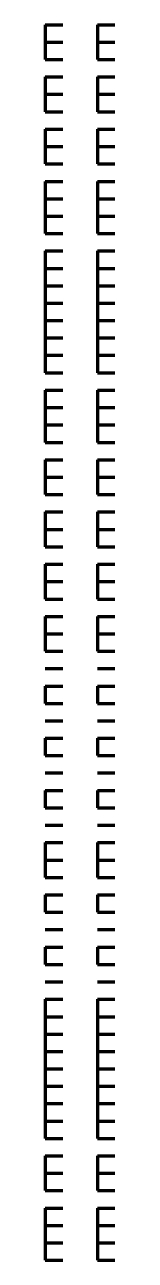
# Model space of a CAD drawing. Header units: inches. Extents: x 16 to 776, y 37 to 575.
# Drawn here: x 317.5 to 318.17, y 374.5 to 386.33 of the extents above; entities that cross this region are included whole.
import ezdxf

# ---------------------------------------------------------------- set-up
doc = ezdxf.new("R2010")
doc.units = ezdxf.units.IN
doc.header["$MEASUREMENT"] = 0
doc.layers.add('P', color=250, linetype='CONTINUOUS', lineweight=100)

msp = doc.modelspace()

# ---------------------------------------------------------------- linework, layer by layer
at = {"layer": 'P', "color": 0, "linetype": 'Continuous'}
for points in [[(317.5, 386.333), (317.667, 386.333)], [(317.5, 386.333), (317.667, 386.333)], [(317.5, 386.333), (317.667, 386.333)], [(317.5, 386.333), (317.5, 386.167)], [(318, 386.333), (318.167, 386.333)], [(318, 386.333), (318.167, 386.333)], [(318, 386.333), (318.167, 386.333)], [(318, 386.333), (318, 386.167)], [(317.5, 386.167), (317.667, 386.167)], [(317.5, 386.167), (317.5, 386)], [(318, 386.167), (318.167, 386.167)], [(318, 386.167), (318, 386)], [(317.5, 386), (317.667, 386)], [(317.5, 386), (317.667, 386)], [(317.5, 386), (317.667, 386)], [(318, 386), (318.167, 386)], [(318, 386), (318.167, 386)], [(318, 386), (318.167, 386)], [(317.5, 385.833), (317.667, 385.833)], [(317.5, 385.833), (317.5, 385.667)], [(318, 385.833), (318.167, 385.833)], [(318, 385.833), (318, 385.667)], [(317.5, 385.667), (317.667, 385.667)], [(317.5, 385.667), (317.5, 385.5)], [(318, 385.667), (318.167, 385.667)], [(318, 385.667), (318, 385.5)], [(317.5, 385.5), (317.667, 385.5)], [(317.5, 385.5), (317.667, 385.5)], [(317.5, 385.5), (317.667, 385.5)], [(318, 385.5), (318.167, 385.5)], [(318, 385.5), (318.167, 385.5)], [(318, 385.5), (318.167, 385.5)], [(317.5, 385.333), (317.667, 385.333)], [(317.5, 385.333), (317.5, 385.167)], [(318, 385.333), (318.167, 385.333)], [(318, 385.333), (318, 385.167)], [(317.5, 385.167), (317.667, 385.167)], [(317.5, 385.167), (317.5, 385)], [(318, 385.167), (318.167, 385.167)], [(318, 385.167), (318, 385)], [(317.5, 385), (317.667, 385)], [(317.5, 385), (317.667, 385)], [(317.5, 385), (317.667, 385)], [(318, 385), (318.167, 385)], [(318, 385), (318.167, 385)], [(318, 385), (318.167, 385)], [(317.5, 384.833), (317.667, 384.833)], [(317.5, 384.833), (317.5, 384.667)], [(318, 384.833), (318.167, 384.833)], [(318, 384.833), (318, 384.667)], [(317.5, 384.667), (317.667, 384.667)], [(317.5, 384.667), (317.5, 384.667)], [(317.5, 384.667), (317.667, 384.667)], [(317.5, 384.667), (317.5, 384.5)], [(318, 384.667), (318.167, 384.667)], [(318, 384.667), (318, 384.667)], [(318, 384.667), (318.167, 384.667)], [(318, 384.667), (318, 384.5)], [(317.5, 384.5), (317.667, 384.5)], [(317.5, 384.5), (317.5, 384.333)], [(318, 384.5), (318.167, 384.5)], [(318, 384.5), (318, 384.333)], [(317.5, 384.333), (317.667, 384.333)], [(318, 384.333), (318.167, 384.333)], [(317.5, 384.167), (317.667, 384.167)], [(317.5, 384.167), (317.5, 384.167)], [(317.5, 384.167), (317.667, 384.167)], [(317.5, 384.167), (317.5, 384)], [(318, 384.167), (318.167, 384.167)], [(318, 384.167), (318, 384.167)], [(318, 384.167), (318.167, 384.167)], [(318, 384.167), (318, 384)], [(317.5, 384), (317.667, 384)], [(317.5, 384), (317.5, 383.833)], [(318, 384), (318.167, 384)], [(318, 384), (318, 383.833)], [(317.5, 383.833), (317.667, 383.833)], [(317.5, 383.833), (317.667, 383.833)], [(317.5, 383.833), (317.5, 383.667)], [(318, 383.833), (318.167, 383.833)], [(318, 383.833), (318.167, 383.833)], [(318, 383.833), (318, 383.667)], [(317.5, 383.667), (317.667, 383.667)], [(317.5, 383.667), (317.5, 383.5)], [(318, 383.667), (318.167, 383.667)], [(318, 383.667), (318, 383.5)], [(317.5, 383.5), (317.667, 383.5)], [(317.5, 383.5), (317.5, 383.333)], [(318, 383.5), (318.167, 383.5)], [(318, 383.5), (318, 383.333)], [(317.5, 383.333), (317.667, 383.333)], [(317.5, 383.333), (317.667, 383.333)], [(317.5, 383.333), (317.5, 383.167)], [(318, 383.333), (318.167, 383.333)], [(318, 383.333), (318.167, 383.333)], [(318, 383.333), (318, 383.167)], [(317.5, 383.167), (317.667, 383.167)], [(317.5, 383.167), (317.5, 383)], [(318, 383.167), (318.167, 383.167)], [(318, 383.167), (318, 383)], [(317.5, 383), (317.667, 383)], [(317.5, 383), (317.5, 383)], [(317.5, 383), (317.667, 383)], [(318, 383), (318.167, 383)], [(318, 383), (318, 383)], [(318, 383), (318.167, 383)], [(317.5, 382.833), (317.667, 382.833)], [(317.5, 382.833), (317.5, 382.667)], [(318, 382.833), (318.167, 382.833)], [(318, 382.833), (318, 382.667)], [(317.5, 382.667), (317.667, 382.667)], [(317.5, 382.667), (317.5, 382.5)], [(318, 382.667), (318.167, 382.667)], [(318, 382.667), (318, 382.5)], [(317.5, 382.5), (317.667, 382.5)], [(317.5, 382.5), (317.5, 382.5)], [(317.5, 382.5), (317.667, 382.5)], [(317.5, 382.5), (317.5, 382.333)], [(318, 382.5), (318.167, 382.5)], [(318, 382.5), (318, 382.5)], [(318, 382.5), (318.167, 382.5)], [(318, 382.5), (318, 382.333)], [(317.5, 382.333), (317.667, 382.333)], [(318, 382.333), (318.167, 382.333)], [(317.5, 382.167), (317.667, 382.167)], [(317.5, 382.167), (317.5, 382)], [(318, 382.167), (318.167, 382.167)], [(318, 382.167), (318, 382)], [(317.5, 382), (317.667, 382)], [(317.5, 382), (317.5, 382)], [(317.5, 382), (317.667, 382)], [(317.5, 382), (317.5, 381.833)], [(318, 382), (318.167, 382)], [(318, 382), (318, 382)], [(318, 382), (318.167, 382)], [(318, 382), (318, 381.833)], [(317.5, 381.833), (317.667, 381.833)], [(318, 381.833), (318.167, 381.833)], [(317.5, 381.667), (317.667, 381.667)], [(317.5, 381.667), (317.5, 381.667)], [(317.5, 381.667), (317.667, 381.667)], [(317.5, 381.667), (317.5, 381.5)], [(318, 381.667), (318.167, 381.667)], [(318, 381.667), (318, 381.667)], [(318, 381.667), (318.167, 381.667)], [(318, 381.667), (318, 381.5)], [(317.5, 381.5), (317.667, 381.5)], [(317.5, 381.5), (317.5, 381.333)], [(318, 381.5), (318.167, 381.5)], [(318, 381.5), (318, 381.333)], [(317.5, 381.333), (317.667, 381.333)], [(318, 381.333), (318.167, 381.333)], [(317.5, 381.167), (317.667, 381.167)], [(317.5, 381.167), (317.5, 381.167)], [(317.5, 381.167), (317.667, 381.167)], [(317.5, 381.167), (317.5, 381)], [(318, 381.167), (318.167, 381.167)], [(318, 381.167), (318, 381.167)], [(318, 381.167), (318.167, 381.167)], [(318, 381.167), (318, 381)], [(317.5, 381), (317.667, 381)], [(317.5, 381), (317.5, 380.833)], [(318, 381), (318.167, 381)], [(318, 381), (318, 380.833)], [(317.5, 380.833), (317.667, 380.833)], [(317.5, 380.833), (317.667, 380.833)], [(317.5, 380.833), (317.667, 380.833)], [(318, 380.833), (318.167, 380.833)], [(318, 380.833), (318.167, 380.833)], [(318, 380.833), (318.167, 380.833)], [(317.5, 380.667), (317.667, 380.667)], [(317.5, 380.667), (317.5, 380.5)], [(318, 380.667), (318.167, 380.667)], [(318, 380.667), (318, 380.5)], [(317.5, 380.5), (317.667, 380.5)], [(317.5, 380.5), (317.5, 380.333)], [(318, 380.5), (318.167, 380.5)], [(318, 380.5), (318, 380.333)], [(317.5, 380.333), (317.667, 380.333)], [(317.5, 380.333), (317.5, 380.333)], [(317.5, 380.333), (317.667, 380.333)], [(318, 380.333), (318.167, 380.333)], [(318, 380.333), (318, 380.333)], [(318, 380.333), (318.167, 380.333)], [(317.5, 380.167), (317.667, 380.167)], [(317.5, 380.167), (317.667, 380.167)], [(318, 380.167), (318.167, 380.167)], [(318, 380.167), (318.167, 380.167)], [(317.5, 380), (317.667, 380)], [(317.5, 380), (317.5, 380)], [(317.5, 380), (317.667, 380)], [(317.5, 380), (317.5, 379.833)], [(318, 380), (318.167, 380)], [(318, 380), (318, 380)], [(318, 380), (318.167, 380)], [(318, 380), (318, 379.833)], [(317.5, 379.833), (317.667, 379.833)], [(318, 379.833), (318.167, 379.833)], [(317.5, 379.667), (317.667, 379.667)], [(317.5, 379.667), (317.667, 379.667)], [(318, 379.667), (318.167, 379.667)], [(318, 379.667), (318.167, 379.667)], [(317.5, 379.5), (317.667, 379.5)], [(317.5, 379.5), (317.5, 379.5)], [(317.5, 379.5), (317.667, 379.5)], [(317.5, 379.5), (317.5, 379.333)], [(318, 379.5), (318.167, 379.5)], [(318, 379.5), (318, 379.5)], [(318, 379.5), (318.167, 379.5)], [(318, 379.5), (318, 379.333)], [(317.5, 379.333), (317.667, 379.333)], [(318, 379.333), (318.167, 379.333)], [(317.5, 379.167), (317.667, 379.167)], [(317.5, 379.167), (317.667, 379.167)], [(318, 379.167), (318.167, 379.167)], [(318, 379.167), (318.167, 379.167)], [(317.5, 379), (317.667, 379)], [(317.5, 379), (317.5, 379)], [(317.5, 379), (317.667, 379)], [(317.5, 379), (317.5, 378.833)], [(318, 379), (318.167, 379)], [(318, 379), (318, 379)], [(318, 379), (318.167, 379)], [(318, 379), (318, 378.833)], [(317.5, 378.833), (317.667, 378.833)], [(318, 378.833), (318.167, 378.833)], [(317.5, 378.667), (317.667, 378.667)], [(317.5, 378.667), (317.667, 378.667)], [(317.5, 378.667), (317.667, 378.667)], [(317.5, 378.667), (317.667, 378.667)], [(318, 378.667), (318.167, 378.667)], [(318, 378.667), (318.167, 378.667)], [(318, 378.667), (318.167, 378.667)], [(318, 378.667), (318.167, 378.667)], [(317.5, 378.5), (317.667, 378.5)], [(317.5, 378.5), (317.5, 378.333)], [(318, 378.5), (318.167, 378.5)], [(318, 378.5), (318, 378.333)], [(317.5, 378.333), (317.667, 378.333)], [(317.5, 378.333), (317.5, 378.167)], [(318, 378.333), (318.167, 378.333)], [(318, 378.333), (318, 378.167)], [(317.5, 378.167), (317.667, 378.167)], [(317.5, 378.167), (317.5, 378.167)], [(317.5, 378.167), (317.667, 378.167)], [(318, 378.167), (318.167, 378.167)], [(318, 378.167), (318, 378.167)], [(318, 378.167), (318.167, 378.167)], [(317.5, 378), (317.667, 378)], [(317.5, 378), (317.5, 377.833)], [(318, 378), (318.167, 378)], [(318, 378), (318, 377.833)], [(317.5, 377.833), (317.667, 377.833)], [(317.5, 377.833), (317.5, 377.833)], [(317.5, 377.833), (317.667, 377.833)], [(318, 377.833), (318.167, 377.833)], [(318, 377.833), (318, 377.833)], [(318, 377.833), (318.167, 377.833)], [(317.5, 377.667), (317.667, 377.667)], [(317.5, 377.667), (317.667, 377.667)], [(318, 377.667), (318.167, 377.667)], [(318, 377.667), (318.167, 377.667)], [(317.5, 377.5), (317.667, 377.5)], [(317.5, 377.5), (317.5, 377.333)], [(318, 377.5), (318.167, 377.5)], [(318, 377.5), (318, 377.333)], [(317.5, 377.333), (317.667, 377.333)], [(317.5, 377.333), (317.5, 377.333)], [(317.5, 377.333), (317.667, 377.333)], [(318, 377.333), (318.167, 377.333)], [(318, 377.333), (318, 377.333)], [(318, 377.333), (318.167, 377.333)], [(317.5, 377.167), (317.667, 377.167)], [(317.5, 377.167), (317.667, 377.167)], [(318, 377.167), (318.167, 377.167)], [(318, 377.167), (318.167, 377.167)], [(317.5, 377), (317.667, 377)], [(317.5, 377), (317.5, 377)], [(317.5, 377), (317.667, 377)], [(317.5, 377), (317.5, 376.833)], [(318, 377), (318.167, 377)], [(318, 377), (318, 377)], [(318, 377), (318.167, 377)], [(318, 377), (318, 376.833)], [(317.5, 376.833), (317.667, 376.833)], [(317.5, 376.833), (317.5, 376.667)], [(318, 376.833), (318.167, 376.833)], [(318, 376.833), (318, 376.667)], [(317.5, 376.667), (317.667, 376.667)], [(317.5, 376.667), (317.5, 376.5)], [(318, 376.667), (318.167, 376.667)], [(318, 376.667), (318, 376.5)], [(317.5, 376.5), (317.667, 376.5)], [(317.5, 376.5), (317.667, 376.5)], [(317.5, 376.5), (317.5, 376.333)], [(318, 376.5), (318.167, 376.5)], [(318, 376.5), (318.167, 376.5)], [(318, 376.5), (318, 376.333)], [(317.5, 376.333), (317.667, 376.333)], [(317.5, 376.333), (317.5, 376.167)], [(318, 376.333), (318.167, 376.333)], [(318, 376.333), (318, 376.167)], [(317.5, 376.167), (317.667, 376.167)], [(317.5, 376.167), (317.5, 376)], [(318, 376.167), (318.167, 376.167)], [(318, 376.167), (318, 376)], [(317.5, 376), (317.667, 376)], [(317.5, 376), (317.667, 376)], [(317.5, 376), (317.5, 375.833)], [(318, 376), (318.167, 376)], [(318, 376), (318.167, 376)], [(318, 376), (318, 375.833)], [(317.5, 375.833), (317.667, 375.833)], [(317.5, 375.833), (317.5, 375.667)], [(318, 375.833), (318.167, 375.833)], [(318, 375.833), (318, 375.667)], [(317.5, 375.667), (317.667, 375.667)], [(317.5, 375.667), (317.5, 375.667)], [(317.5, 375.667), (317.667, 375.667)], [(318, 375.667), (318.167, 375.667)], [(318, 375.667), (318, 375.667)], [(318, 375.667), (318.167, 375.667)], [(317.5, 375.5), (317.667, 375.5)], [(317.5, 375.5), (317.5, 375.333)], [(318, 375.5), (318.167, 375.5)], [(318, 375.5), (318, 375.333)], [(317.5, 375.333), (317.667, 375.333)], [(317.5, 375.333), (317.5, 375.167)], [(318, 375.333), (318.167, 375.333)], [(318, 375.333), (318, 375.167)], [(317.5, 375.167), (317.667, 375.167)], [(317.5, 375.167), (317.5, 375.167)], [(317.5, 375.167), (317.667, 375.167)], [(318, 375.167), (318.167, 375.167)], [(318, 375.167), (318, 375.167)], [(318, 375.167), (318.167, 375.167)], [(317.5, 375), (317.667, 375)], [(317.5, 375), (317.5, 374.833)], [(318, 375), (318.167, 375)], [(318, 375), (318, 374.833)], [(317.5, 374.833), (317.667, 374.833)], [(317.5, 374.833), (317.5, 374.833)], [(317.5, 374.833), (317.667, 374.833)], [(317.5, 374.833), (317.5, 374.667)], [(318, 374.833), (318.167, 374.833)], [(318, 374.833), (318, 374.833)], [(318, 374.833), (318.167, 374.833)], [(318, 374.833), (318, 374.667)], [(317.5, 374.667), (317.667, 374.667)], [(317.5, 374.667), (317.5, 374.5)], [(318, 374.667), (318.167, 374.667)], [(318, 374.667), (318, 374.5)], [(317.5, 374.5), (317.667, 374.5)], [(318, 374.5), (318.167, 374.5)]]:
    msp.add_lwpolyline(points, dxfattribs=at)

doc.saveas('drawing.dxf')
